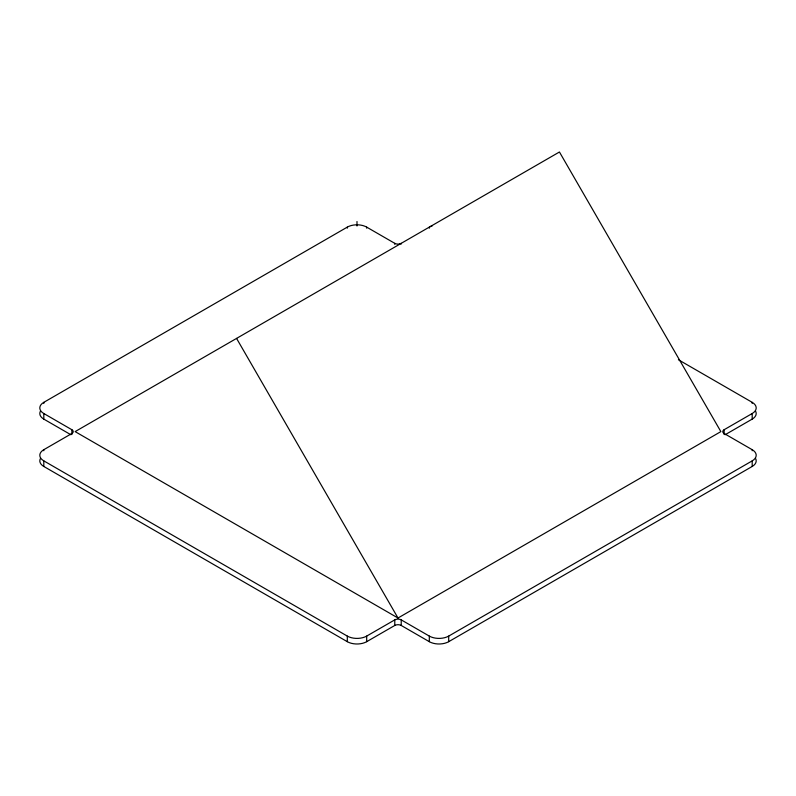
<?xml version="1.0" encoding="UTF-8"?>
<svg xmlns="http://www.w3.org/2000/svg" width="796" height="796" viewBox="0 0 796 796"><rect width="100%" height="100%" fill="white"/><g stroke="black" fill="none" stroke-linecap="round" stroke-linejoin="round"><path stroke-width="1.19" d="M70.864 434.735L43.81 419.114L43.81 413.522A13.701 7.91 0 0 1 43.81 402.338L347.305 227.119A13.701 7.91 0 0 1 366.677 227.119L394.776 243.337A4.567 2.637 0 0 0 401.224 243.337L401.224 244.034M755.553 458.476A13.701 7.91 0 0 1 752.19 466.466L448.695 641.685A13.701 7.91 0 0 1 429.323 641.685L401.224 625.467A4.567 2.637 0 0 0 394.776 625.467L366.677 641.685A13.701 7.91 0 0 1 347.305 641.685L43.81 466.466L43.81 460.874A13.701 7.91 0 0 1 43.81 449.69L71.899 433.472A4.567 2.637 0 0 0 71.899 429.74L43.81 413.522M43.81 460.874L347.305 636.094A13.701 7.91 0 0 0 366.677 636.094L394.776 619.875A4.567 2.637 0 0 1 401.224 619.875L429.323 636.094A13.701 7.91 0 0 0 448.695 636.094L752.19 460.874A13.701 7.91 0 0 0 752.19 449.69L724.101 433.472A4.567 2.637 0 0 1 724.101 429.74L752.19 413.522A13.701 7.91 0 0 0 752.19 402.338L678.421 359.752M398 618.014L720.868 431.611L559.439 151.996L75.132 431.611L398 618.014L236.561 338.4M725.136 434.735L752.19 419.114A13.701 7.91 0 0 0 755.553 411.124M752.19 402.338L752.19 403.393M752.19 413.522L752.19 419.114M752.19 449.69L752.19 450.735M752.19 460.874L752.19 466.466M724.101 429.74L724.101 434.517M448.695 636.094L448.695 641.685M429.323 228.163L429.323 227.119A13.701 7.91 0 0 1 432.357 225.795M429.323 636.094L429.323 641.685M401.224 619.875L401.224 625.467M394.776 243.337L394.776 244.382M394.776 619.875L394.776 625.467M366.677 227.119L366.677 228.163M366.677 636.094L366.677 641.685M356.996 221.527L356.996 226.004M347.305 227.119L347.305 228.163M347.305 636.094L347.305 641.685M71.899 429.74L71.899 434.517M43.81 402.338L43.81 403.393M43.81 449.69L43.81 450.735M43.81 419.114A13.701 7.91 0 0 1 40.447 411.124M43.81 466.466A13.701 7.91 0 0 1 40.447 458.476"/></g></svg>
